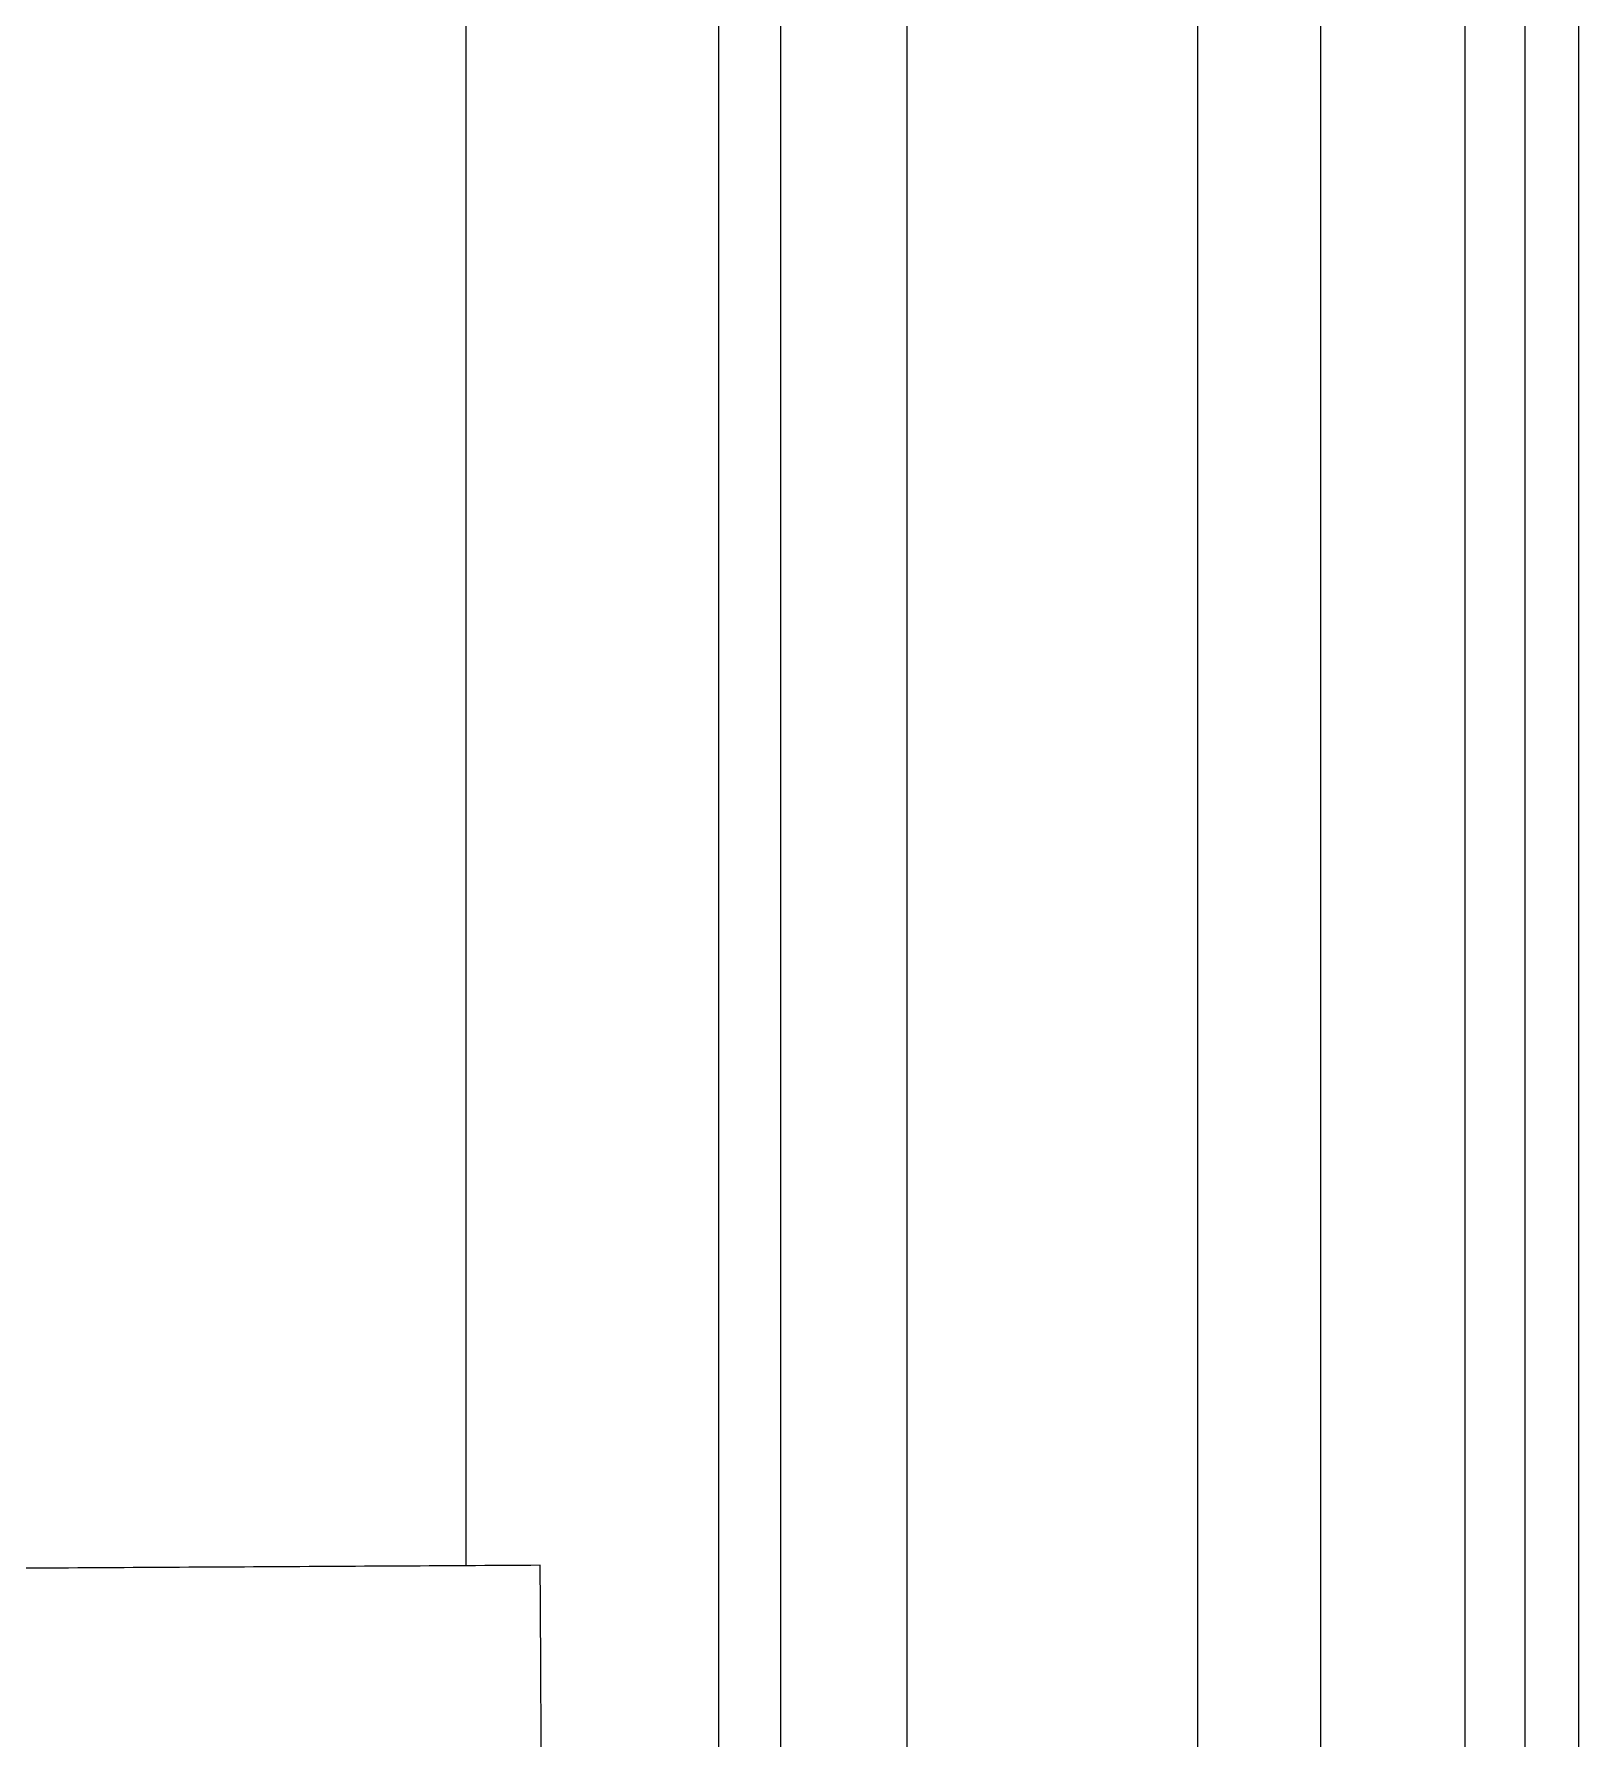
# Model space of a CAD drawing. Extents: x 943 to 1030, y 781 to 934.
# Drawn here: x 1025.06 to 1030.32, y 822.63 to 828.43 of the extents above; entities that cross this region are included whole.
import ezdxf

# ---------------------------------------------------------------- set-up
doc = ezdxf.new("R2010")
doc.units = 0
doc.header["$MEASUREMENT"] = 0
doc.layers.add('1', color=4, linetype='Continuous')

# ---------------------------------------------------------------- blocks, each defined once
blk = doc.blocks.new('AIRA')
at = {"layer": '1', "color": 4, "linetype": 'Continuous', "lineweight": 25}
blk.add_line((87.1416, 3), (87.1416, 84.1416), dxfattribs=at)
at = {"layer": '1', "color": 3, "linetype": 'Continuous', "lineweight": 25}
for p, q in [((86.958, 83.7245), (86.958, 3.4171)), ((86.7551, 3.6938), (86.7551, 83.4478)), ((86.2636, 4.327), (86.2636, 82.8146)), ((85.8457, 4.8358), (85.8457, 82.3058)), ((84.2154, 39.1114), (84.2154, 12.9414)), ((84.4255, 38.9705), (84.4255, 12.9414)), ((84.8554, 38.9705), (84.8554, 12.9414)), ((83.3555, 38.6635), (83.3555, 20.0537))]:
    blk.add_line(p, q, dxfattribs=at)
for points, knots in [([(83.6086, 20.0552), (83.2733, 20.0533), (82.6027, 20.0495), (81.5943, 20.0438), (80.6572, 20.0385), (79.7926, 20.0336), (79.0008, 20.0292), (78.4739, 20.0262), (78.2105, 20.0247)], [0, 0, 0, 0, 0.186669, 0.373332, 0.559996, 0.706663, 0.85333, 1, 1, 1, 1]), ([(83.6546, 11.8985), (83.6529, 12.2021), (83.6495, 12.8093), (83.6443, 13.7241), (83.6392, 14.6381), (83.634, 15.5524), (83.6292, 16.4013), (83.6248, 17.185), (83.6207, 17.9033), (83.6167, 18.6215), (83.6126, 19.3397), (83.61, 19.8167), (83.6086, 20.0552)], [0, 0, 0, 0, 0.111984, 0.223967, 0.335981, 0.447994, 0.560008, 0.648018, 0.736029, 0.824039, 0.91201, 1, 1, 1, 1])]:
    blk.add_open_spline(points, degree=3, knots=knots, dxfattribs=at)

msp = doc.modelspace()

# ---------------------------------------------------------------- block references
at = {"layer": '1'}
msp.add_blockref('AIRA', (943.1775, 803.1658), dxfattribs=at)

doc.saveas('drawing.dxf')
